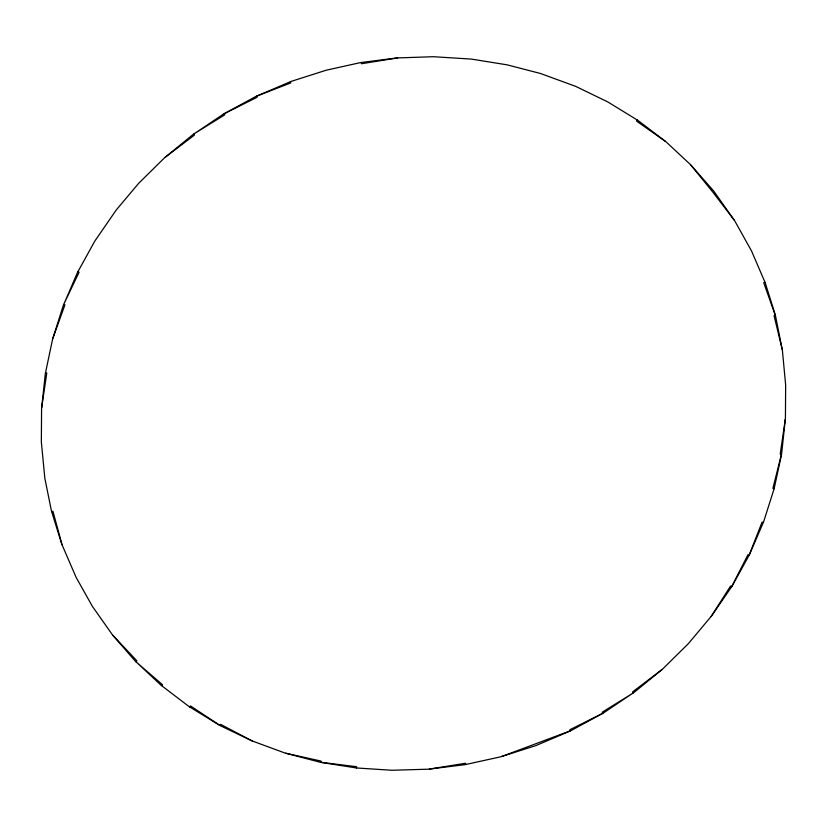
<?xml version="1.0" encoding="UTF-8"?>
<svg xmlns="http://www.w3.org/2000/svg" width="827" height="827" viewBox="0 0 827 827"><rect width="100%" height="100%" fill="white"/><g stroke="black" fill="none" stroke-linecap="round" stroke-linejoin="round"><path stroke-width="1.24" d="M112.927 635.415L135.328 661.176L135.928 661.734L136.9 660.866L112.4 634.805L92.355 606.305L76.125 577.391L61.725 544.032L51.429 510.848L44.844 478.326L41.35 442L41.577 408.631L45.32 373.68L52.597 339.111L64.919 304.884L63.689 304.501L63.359 305.266L52.856 338.326M785.33 419.186L781.68 453.32L772.883 488.406L774.144 488.674L781.422 454.933L781.515 454.126L780.223 453.982L785.423 418.369L785.65 385L782.394 350.266L774.072 315.728L775.333 315.387L775.178 314.591L765.275 282.968L751.588 251.057L734.645 220.695L713.019 192.36L690.535 164.656L666.055 141.841L636.521 121.073L637.307 120.039L637.999 120.473L665.404 141.345M41.67 407.814L46.777 373.018L45.485 372.874M285.739 753.232L320.969 761.057L320.649 762.277L321.455 762.484L356.437 767.963L356.644 766.722L319.811 762.143L284.933 753.015L252.07 740.909L220.633 724.349L219.951 725.434L219.207 725.072L189.001 706.527L160.945 685.159L135.928 661.734L162.485 684.704L161.596 685.655M774.144 488.674L763.641 521.734L749.51 554.545L732.143 585.992L711.706 615.774L688.395 643.613L662.437 669.239L632.603 691.889L633.379 692.871L634.082 692.395L661.776 669.767M77.893 271.732L79.072 272.228L63.689 304.501L77.49 272.465L94.857 241.008L116.318 209.893L138.605 183.387L164.563 157.761L194.397 135.111L193.621 134.129L192.918 134.605L165.224 157.233M711.158 616.415L730.551 586.074L731.668 586.674L747.928 554.772L749.107 555.268L762.081 522.116L763.311 522.499M189.693 706.961L190.479 705.927L220.654 725.868L252.07 740.909M290.339 81.739L290.773 82.907L256.484 96.211L257.032 97.317L224.148 113.723L224.81 114.777L193.621 134.129L223.393 114.136L255.698 96.542L291.125 81.408L326.2 70.212L360.427 62.614L396.815 57.952L433.369 56.712L471.4 59.089L507.189 64.857L540.476 73.489L575.716 86.38L607.793 101.928L637.307 120.039M764.954 282.234L763.724 282.689L775.571 316.152L782.228 349.48M501.617 756.529L571.302 730.458L603.607 712.864L633.379 692.871L602.19 712.223L602.852 713.277L569.968 729.683L570.516 730.789L569.762 731.202L535.875 745.592L500.8 756.788L464.898 764.675L428.489 769.182L391.936 770.268L356.437 767.963M51.667 511.613L52.928 511.272L62.046 544.766M397.663 57.921L361.461 63.741L361.275 62.511M429.337 769.079L465.539 763.259L465.725 764.489M691.072 165.266L713.608 190.923L734.18 220.034"/></g></svg>
